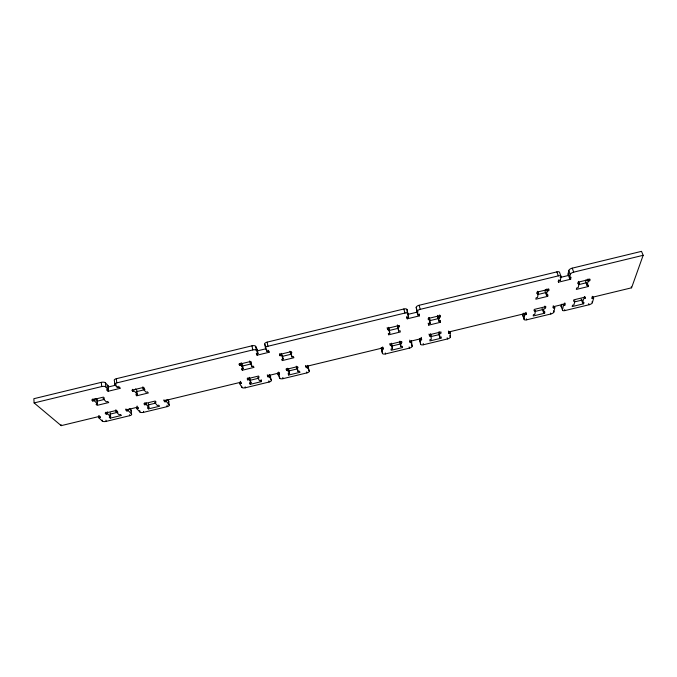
<?xml version="1.0" encoding="UTF-8"?>
<svg xmlns="http://www.w3.org/2000/svg" width="677" height="677" viewBox="0 0 677 677"><rect width="100%" height="100%" fill="white"/><g stroke="black" fill="none" stroke-linecap="round" stroke-linejoin="round"><path stroke-width="1.02" d="M554.37 306.444L554.793 307.629L553.904 312.012A2.987 1.176 -18.7 0 1 550.799 313.993L526.698 319.815A2.97 1.185 -18.1 0 1 524.049 319.222L522.779 315.448L522.999 313.832M524.049 319.222L524.641 314.915L524.006 313.011M524.641 314.915L526.08 314.568L525.944 312.3M537.572 291.245L538.249 293.209L537.563 297.448L536.082 297.812L535.862 299.209L547.693 296.34L547.947 294.935L546.466 295.299L545.095 291.406L545.4 289.688M543.428 312.258L544.139 308.306L545.577 307.959L545.823 306.622L534.255 309.414L534.043 310.743L535.482 310.396L534.847 314.331L533.417 314.678L533.214 315.973L544.613 313.223L544.858 311.919L543.428 312.258L542.116 308.475M546.466 295.299L547.228 291.034L546.542 289.079M547.228 291.034L548.725 290.67L548.988 289.231L536.979 292.142L536.751 293.573L538.249 293.209M554.793 307.629L553.354 307.976L553.287 305.699M570.719 276.995L570.66 279.229L558.508 282.174L558.542 279.948M558.804 280.693L560.328 280.32L561.072 276.648L559.634 272.662A3.233 1.371 -19.7 0 0 556.858 271.883L419.105 305.285A3.14 1.396 -15.7 0 0 416.194 307.443L417.658 314.89L419.173 314.517L418.961 313.764M593.086 296.831L593.619 298.252L592.358 302.721A3.021 1.168 -19.6 0 1 589.142 304.735L564.99 310.565A3.004 1.176 -19 0 1 562.443 309.948L561.098 306.19L561.512 304.261M570.999 277.739L569.467 278.103L568.02 274.151L568.824 270.436A3.25 1.371 -20.1 0 1 572.226 268.16L641.517 251.353L643.15 255.305L631.573 287.81L592.561 297.237L592.18 298.599L593.619 298.252M562.443 309.948L563.416 305.547L562.9 304.125M569.467 278.103L570.288 274.413L568.824 270.436M563.416 305.547L564.846 305.2L564.804 302.907M578.488 281.344L579.216 283.291L578.158 287.632L576.669 287.987L576.33 289.417L588.186 286.549L588.558 285.11L587.077 285.474L585.622 281.598L586.07 279.846M582.542 302.814L583.599 298.769L585.038 298.422L585.402 297.051L573.808 299.852L573.487 301.214L574.925 300.859L573.944 304.887L572.514 305.234L572.2 306.554L583.625 303.795L583.972 302.467L582.542 302.814L581.145 299.039M587.077 285.474L588.211 281.116L587.475 279.161M588.211 281.116L589.718 280.752L590.099 279.279L578.065 282.191L577.718 283.655L579.216 283.291M106.898 389.106L107.008 390.147L108.498 389.791L108.066 385.636L105.4 382.801A3.207 1.337 -6 0 0 101.296 382.353L33.85 398.711L34.121 402.933L61.192 425.647L99.189 416.465L100.23 417.464L98.825 417.802L98.664 416.059M107.008 390.147L108.092 391.281L119.973 388.403L118.924 387.261L117.434 387.625L114.836 384.798L114.388 380.618A3.199 1.346 -6.4 0 1 116.317 378.714L252.005 345.812A3.123 1.388 -10.3 0 1 255.669 346.362L257.218 349.484L257.979 353.572L256.481 353.936L256.338 353.166M256.481 353.936L257.108 355.188L269.074 352.285L268.481 351.024L266.983 351.388L265.502 348.283L264.724 344.17A3.123 1.388 -10.8 0 1 267.136 342.139L403.856 308.983A3.131 1.405 -15.2 0 1 407.072 309.651L408.586 317.081L407.072 317.454L407.241 318.816L419.3 315.897L419.173 314.517M34.121 402.933L101.719 386.55A3.216 1.329 -6.1 0 1 105.832 386.982L108.498 389.791M114.836 384.798A3.199 1.337 -6.5 0 1 116.766 382.903L252.758 349.941A3.131 1.379 -10.3 0 1 256.431 350.483L257.979 353.572M265.502 348.283A3.131 1.379 -10.8 0 1 267.923 346.26L404.948 313.045A3.14 1.388 -15.2 0 1 408.172 313.705M417.658 314.89L417.32 311.488A3.148 1.388 -15.7 0 1 420.231 309.347L558.305 275.877A3.241 1.362 -19.7 0 1 561.072 276.648M570.288 274.413A3.25 1.362 -20.1 0 1 573.707 272.146L643.15 255.305M107.042 385.882L108.066 385.636M256.287 349.704L257.218 349.484M407.3 313.104L407.072 309.651M416.541 310.861L417.396 310.658M568.02 274.151L569.061 273.897M107.668 387.134L116.554 384.985M257.353 350.864L266.306 348.689M408.163 314.314L418.191 311.885M560.116 277.485L569.213 275.285M95.685 400.2L97.133 399.853L97.53 403.932L96.075 404.287L97.166 405.345L108.743 402.544L107.685 401.478L106.238 401.825L103.022 398.575L104.486 398.22L103.403 397.12L91.657 399.963L92.774 401.055L94.238 400.699L97.53 403.932M428.177 323.157L428.736 325.129L440.499 322.277L440.431 320.957L438.958 321.313L437.824 317.378L439.297 317.022M143.101 388.869L144.573 388.513L143.609 387.388L131.837 390.231L132.836 391.357L134.3 391.001L137.236 394.327L135.789 394.674L136.762 395.766L148.356 392.965L147.417 391.856L145.961 392.211L143.101 388.869L142.855 386.821M249.999 362.99L251.472 362.635L250.837 361.425L238.998 364.285L239.675 365.487L241.147 365.131L243.136 368.694L241.672 369.05L242.332 370.226L253.993 367.408L253.367 366.223L251.903 366.579L249.635 360.968M290.374 353.216L291.855 352.861L291.338 351.617L279.483 354.486L280.033 355.721L281.514 355.366L283.138 359.022L281.674 359.377L282.216 360.579L293.894 357.752L293.386 356.534L291.922 356.889L289.968 351.202M387.151 327.668L387.667 329.665L389.148 329.301L388.632 327.313M389.148 329.301L389.808 333.202L388.336 333.558L388.564 334.844L400.302 332.001L400.115 330.714L398.643 331.07L398.068 327.143L399.548 326.788L399.362 325.459L387.439 328.345L387.667 329.665M429.252 317.479L429.81 319.459L428.321 319.823L428.219 318.478L440.168 315.584L440.236 316.938L438.747 317.301L438.958 321.313M96.777 401.275L104.478 399.413M136.28 391.712L144.963 389.613M241.63 366.215L251.328 363.871M282.394 356.347L291.135 354.232M388.522 330.664L398.288 328.294M429.582 320.72L439.373 318.351M537.47 294.605L546.331 292.464M578.843 284.594L586.731 282.681M429.81 319.459L430.107 323.454L428.634 323.809L428.736 325.129M287.42 370.031L288.825 369.693L289.604 373.577L288.19 373.916L288.698 375.041L299.962 372.316L299.488 371.191L298.075 371.529L296.238 366.164M116.063 411.76L117.476 411.413L116.469 410.397L105.147 413.131L106.179 414.146L107.592 413.808L110.656 416.812L109.251 417.15L110.266 418.141L121.428 415.441L120.447 414.442L119.05 414.781L116.063 411.76L115.852 409.763M144.785 404.812L146.207 404.474L148.932 407.562L147.527 407.901L148.432 408.916L159.62 406.217L158.748 405.193L157.343 405.531L154.686 402.426L156.099 402.079L155.211 401.029L143.862 403.771L144.785 404.812L144.548 402.832M261.5 381.608L260.924 380.508L259.511 380.846L257.742 377.521L259.164 377.174L258.563 376.048L247.164 378.807L247.79 379.924L249.212 379.577L251.057 382.894L249.644 383.233L250.262 384.324L261.5 381.608L261.144 379.662M296.636 368.119L298.066 367.772L297.584 366.621L286.159 369.38L286.667 370.531L288.097 370.184L289.604 373.577M389.91 343.518L390.409 345.456L391.839 345.109L391.34 343.171M391.839 345.109L392.448 348.731L391.035 349.078L391.238 350.271L402.561 347.538L402.383 346.336L400.962 346.675L400.429 343.036L401.859 342.689L401.681 341.462L390.197 344.238L390.409 345.456M429.023 334.066L429.565 335.995L430.995 335.648L430.454 333.719M430.995 335.648L431.274 339.355L429.853 339.702L429.946 340.92L441.286 338.178L441.226 336.951L439.805 337.29L439.601 333.566L441.04 333.219L440.981 331.958L429.472 334.743L429.565 335.995M125.854 409.001L125.964 409.991L137.253 407.266L138.193 408.29L136.779 408.629L136.61 407.148M163.952 399.794L164.079 400.784L240.53 382.31L241.173 383.41L239.76 383.749L239.506 382.277M267.322 374.813L267.5 375.786L278.873 373.044L279.406 374.169L277.985 374.516L277.655 372.807M305.691 365.538L305.894 366.511L382.886 347.902L382.64 346.937M411.244 340.776L411.633 342.223L410.203 342.562L410.05 341.343L421.5 338.576L421.17 337.366M449.765 331.468L450.188 332.906L448.758 333.253L448.716 332.001L526.266 313.256M553.617 306.647L565.151 303.863M109.86 414.189L117.967 412.225M147.95 404.981L155.05 403.264M249.568 380.423L258.741 378.206M287.92 371.157L297.118 368.931M391.281 346.184L401.546 343.696M430.767 336.638L439.255 334.59M534.771 311.505L543.309 309.44M574.629 301.874L582.228 300.038M125.964 409.991L126.937 411.015L128.342 410.668L131.533 414.028A2.962 1.151 -7.2 0 1 129.696 415.686L106.094 421.39A2.979 1.142 -6.6 0 1 102.295 421.086L98.825 417.802M164.079 400.784L164.943 401.825L166.356 401.486L169.182 404.931A2.945 1.159 -8.1 0 1 167.236 406.623L143.592 412.335A2.953 1.159 -7.5 0 1 139.894 412.005L136.779 408.629M267.5 375.786L268.067 376.911L269.488 376.564L271.333 380.262A2.903 1.185 -10.8 0 1 269.082 382.031L245.319 387.769A2.911 1.185 -10.1 0 1 241.892 387.371L239.76 383.749M305.894 366.511L306.342 367.662L307.764 367.315L309.245 371.098A2.894 1.193 -11.9 0 1 306.884 372.9L283.071 378.646A2.903 1.193 -11.2 0 1 279.753 378.223L277.985 374.516M411.633 342.223L412.124 346.252A2.911 1.202 -14.9 0 1 409.45 348.13L385.518 353.91A2.903 1.202 -14.2 0 1 382.471 353.419L381.693 349.45L383.123 349.112L382.886 347.902M450.188 332.906L450.307 337.036A2.928 1.193 -15.9 0 1 447.514 338.94L423.54 344.728A2.911 1.193 -15.3 0 1 420.595 344.204L420.189 340.15L421.619 339.812L421.5 338.576M95.821 398.55L97.133 399.853M129.696 408.62L131.084 410.093L131.533 414.028M135.586 388.92L136.762 390.257L137.236 394.327M167.6 399.718L168.658 401.012L169.182 404.931M241.435 362.88L242.425 364.683L243.136 368.694M249.432 377.317L251.057 382.894M269.793 374.762L271.333 380.262M264.724 344.17L265.833 346.522M631.201 286.862L631.573 287.81M307.697 365.343L309.245 371.098M588.973 278.797L589.718 280.752M592.206 296.289L592.561 297.237M587.094 283.646L588.186 286.549M591.825 297.652L592.18 298.599M592.003 301.781L592.358 302.721M588.702 303.567L589.142 304.735M584.336 296.518L585.038 298.422M572.226 268.16L573.707 272.146M582.922 301.917L583.625 303.795M569.932 277.257L570.66 279.229M560.065 279.576L560.328 280.32M556.858 271.883L558.305 275.877M558.153 281.183L558.508 282.174M564.254 303.541L564.846 305.2M564.652 309.626L564.99 310.565M548.04 288.715L548.725 290.67M553.016 307.028L553.354 307.976M553.49 310.836L553.904 312.012M547.008 294.402L547.693 296.34M550.469 313.053L550.799 313.993M544.917 306.046L545.577 307.959M543.961 311.335L544.613 313.223M525.597 313.138L526.08 314.568M526.384 318.867L526.698 319.815M449.883 335.606L450.307 337.036M448.436 331.036L448.716 332.001M448.479 332.289L448.758 333.253M447.175 337.747L447.514 338.94M439.661 314.957L440.236 316.938M439.932 320.314L440.499 322.277M439.051 331.637L439.601 333.566M438.713 333.465L439.805 337.29M429.548 321.482L430.107 323.454M419.105 305.285L420.231 309.347M418.885 314.39L419.3 315.897M416.194 307.443L417.32 311.488M423.21 343.535L423.54 344.728M421.153 338.119L421.619 339.812M419.858 338.949L420.189 340.15M419.401 338.864L420.595 344.204M407.901 314.568L408.586 317.081M406.869 316.692L407.072 317.454M406.767 317.056L407.241 318.816M403.856 308.983L404.948 313.045M411.286 343.146L411.734 344.821M411.861 345.295L412.124 346.252M409.729 340.133L410.05 341.343M409.949 341.597L410.203 342.562M409.128 346.937L409.45 348.13M397.534 325.155L398.068 327.143M398.643 331.07L397.306 325.138M399.921 341.098L400.429 343.036M399.955 342.833L400.962 346.675M389.038 330.241L389.808 333.202M391.704 345.845L392.448 348.731M385.272 352.954L385.518 353.91M382.75 347.656L383.123 349.112M381.21 347.521L381.693 349.45M381.261 348.342L382.471 353.419M307.46 365.859L307.764 367.315M305.987 365.952L306.342 367.662M306.681 371.935L306.884 372.9M297.677 369.591L298.075 371.529M291.313 353.893L291.922 356.889M287.7 368.229L288.097 370.184M288.309 373.095L288.698 375.041M286.278 368.567L286.667 370.531M282.343 355.019L283.138 359.022M281.116 353.343L281.514 355.366M279.635 353.707L280.033 355.721M282.834 377.436L283.071 378.646M279.119 372.705L279.406 374.169M278.679 372.062L278.873 373.044M279.186 375.32L279.279 375.803M279.466 376.767L279.753 378.223M267.136 342.139L267.923 346.26M268.837 351.008L269.074 352.285M268.337 350.263L268.481 351.024M266.645 349.603L266.983 351.388M269.116 374.609L269.488 376.564M267.796 375.439L268.067 376.911M268.854 380.812L269.082 382.031M255.669 346.362L256.431 350.483M256.828 353.656L257.108 355.188M252.005 345.812L252.758 349.941M251.362 363.566L251.903 366.579M249.915 382.378L250.262 384.324M248.857 377.614L249.212 379.577M247.443 377.961L247.79 379.924M241.985 368.22L242.332 370.226M245.15 386.795L245.319 387.769M240.792 363.109L241.147 365.131M239.32 363.464L239.675 365.487M240.961 382.183L241.173 383.41M241.681 386.152L241.892 387.371M240.36 381.32L240.53 382.31M167.041 405.151L167.236 406.623M166.127 399.76L166.356 401.486M164.748 400.344L164.943 401.825M148.449 403.619L148.932 407.562M148.195 406.953L148.432 408.916M145.961 402.485L146.207 404.474M143.473 411.354L143.592 412.335M139.716 410.533L139.894 412.005M136.399 392.728L136.762 395.766M138.074 407.3L138.193 408.29M137.101 406.022L137.253 407.266M132.599 389.309L132.836 391.357M129.586 414.705L129.696 415.686M128.173 409.179L128.342 410.668M126.743 409.272L126.937 411.015M119.863 387.371L119.973 388.403M118.813 386.22L118.924 387.261M117.324 386.584L117.434 387.625M116.317 378.714L116.766 382.903M107.931 389.724L108.092 391.281M110.249 412.852L110.656 416.812M109.962 415.17L110.266 418.141M105.4 382.801L105.832 386.982M107.389 411.811L107.592 413.808M105.984 412.149L106.179 414.146M105.967 420.155L106.094 421.39M101.296 382.353L101.719 386.55M102.193 420.095L102.295 421.086M100.137 416.465L100.23 417.464M99.087 415.466L99.189 416.465M94.044 398.643L94.238 400.699M92.58 398.998L92.774 401.055M428.846 317.505L428.998 319.51M61.116 424.648L61.192 425.647M437.714 315.355L437.824 317.378M561.927 306.952A2.996 1.185 -19.1 0 1 561.098 306.19M131.084 410.093A2.962 1.159 -7.1 0 1 130.788 411.117M168.658 401.012A2.936 1.168 -8 0 1 168.277 402.062M270.597 376.378A2.894 1.193 -10.8 0 1 269.793 377.605M308.433 367.239A2.894 1.202 -11.9 0 1 307.739 368.364M382.09 350.119A2.894 1.21 -14.2 0 1 381.506 349.577M420.688 341.073A2.911 1.202 -15.3 0 1 419.554 340.387M523.693 316.193A2.962 1.193 -18.1 0 1 522.779 315.448"/></g></svg>
